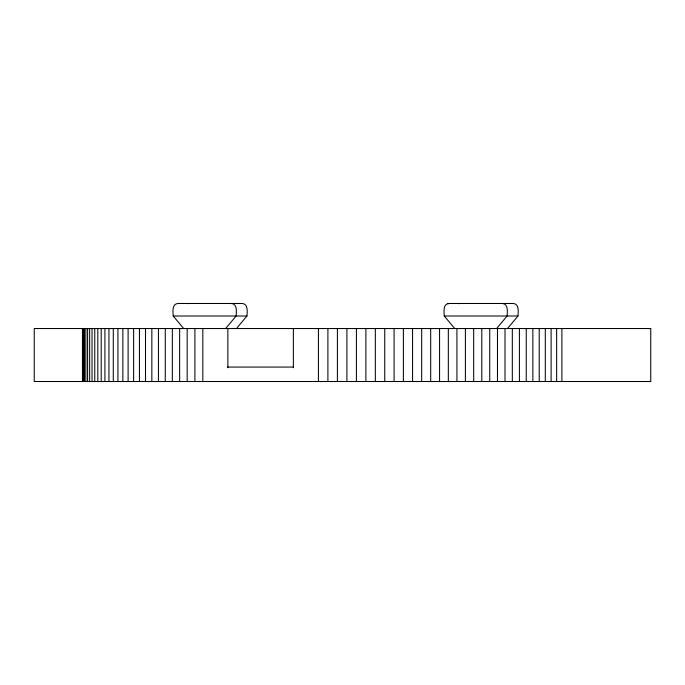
<?xml version="1.0" encoding="UTF-8"?>
<svg xmlns="http://www.w3.org/2000/svg" width="685" height="685" viewBox="0 0 685 685"><rect width="100%" height="100%" fill="white"/><g stroke="black" fill="none" stroke-linecap="round" stroke-linejoin="round"><path stroke-width="1.03" d="M236.471 328.535L246.942 316.008C247.259 311.923 248.295 303.729 242.122 303.489L178.049 303.489C171.772 303.738 172.988 311.889 173.211 316.008L183.7 328.535M225.648 328.535L236.128 316.008C236.351 311.88 237.558 303.738 231.282 303.489M496.625 328.535L507.097 316.008C507.32 311.88 508.518 303.738 502.242 303.489M507.508 328.535L517.997 316.008C518.211 311.889 519.427 303.738 513.151 303.489L449.086 303.489C442.818 303.755 444.051 311.898 444.257 316.008L454.729 328.535M449.146 303.489L447.836 303.652M187.707 303.652L188.957 303.489M458.667 303.652L459.918 303.489M173.211 316.008L246.942 316.008M444.257 316.008L517.997 316.008M227.865 367.066L293.368 367.066M561.897 328.535L561.897 381.511M556.648 328.535L556.648 381.511M551.108 328.535L551.108 381.511M545.294 328.535L545.294 381.511M539.206 328.535L539.206 381.511M532.861 328.535L532.861 381.511M526.251 328.535L526.251 381.511M519.401 328.535L519.401 381.511M512.32 328.535L512.32 381.511M505.008 328.535L505.008 381.511M497.473 328.535L497.473 381.511M489.741 328.535L489.741 381.511M481.803 328.535L481.803 381.511M473.686 328.535L473.686 381.511M465.389 328.535L465.389 381.511M456.929 328.535L456.929 381.511M448.324 328.535L448.324 381.511M439.565 328.535L439.565 381.511M430.685 328.535L430.685 381.511M421.686 328.535L421.686 381.511M412.575 328.535L412.575 381.511M403.379 328.535L403.379 381.511M394.098 328.535L394.098 381.511M384.747 328.535L384.747 381.511M375.337 328.535L375.337 381.511M365.884 328.535L365.884 381.511M356.405 328.535L356.405 381.511M346.901 328.535L346.901 381.511M337.397 328.535L337.397 381.511M327.901 328.535L327.901 381.511M318.422 328.535L318.422 381.511M293.368 328.535L293.368 367.742M227.865 328.535L227.865 367.742M202.828 328.535L202.828 381.511M194.9 328.535L194.9 381.511M187.176 328.535L187.176 381.511M179.65 328.535L179.65 381.511M172.346 328.535L172.346 381.511M165.273 328.535L165.273 381.511M158.44 328.535L158.44 381.511M151.847 328.535L151.847 381.511M145.503 328.535L145.503 381.511M139.432 328.535L139.432 381.511M133.626 328.535L133.626 381.511M128.104 328.535L128.104 381.511M122.863 328.535L122.863 381.511M117.923 328.535L117.923 381.511M113.282 328.535L113.282 381.511M108.941 328.535L108.941 381.511M104.916 328.535L104.916 381.511M101.209 328.535L101.209 381.511M97.818 328.535L97.818 381.511M94.761 328.535L94.761 381.511M92.03 328.535L92.03 381.511M89.641 328.535L89.641 381.511M87.586 328.535L87.586 381.511M85.865 328.535L85.865 381.511M84.495 328.535L84.495 381.511M83.467 328.535L83.467 381.511M82.782 328.535L82.782 381.511M82.448 328.535L82.465 381.511M650.75 328.535L34.25 328.535L34.25 381.511L650.75 381.511L650.75 328.535"/></g></svg>
